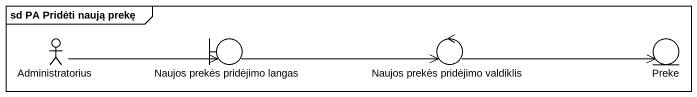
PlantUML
@startuml
mainframe sd PA Pridėti naują prekę
actor Administratorius
boundary "Naujos prekės pridėjimo langas" as Naujos_prekės_pridėjimo
control "Naujos prekės pridėjimo valdiklis" as Naujos_prekės_pridėjimo_2
entity Preke
Administratorius -right-> Naujos_prekės_pridėjimo
Naujos_prekės_pridėjimo -right-> Naujos_prekės_pridėjimo_2
Naujos_prekės_pridėjimo_2 -right-> Preke
@enduml
